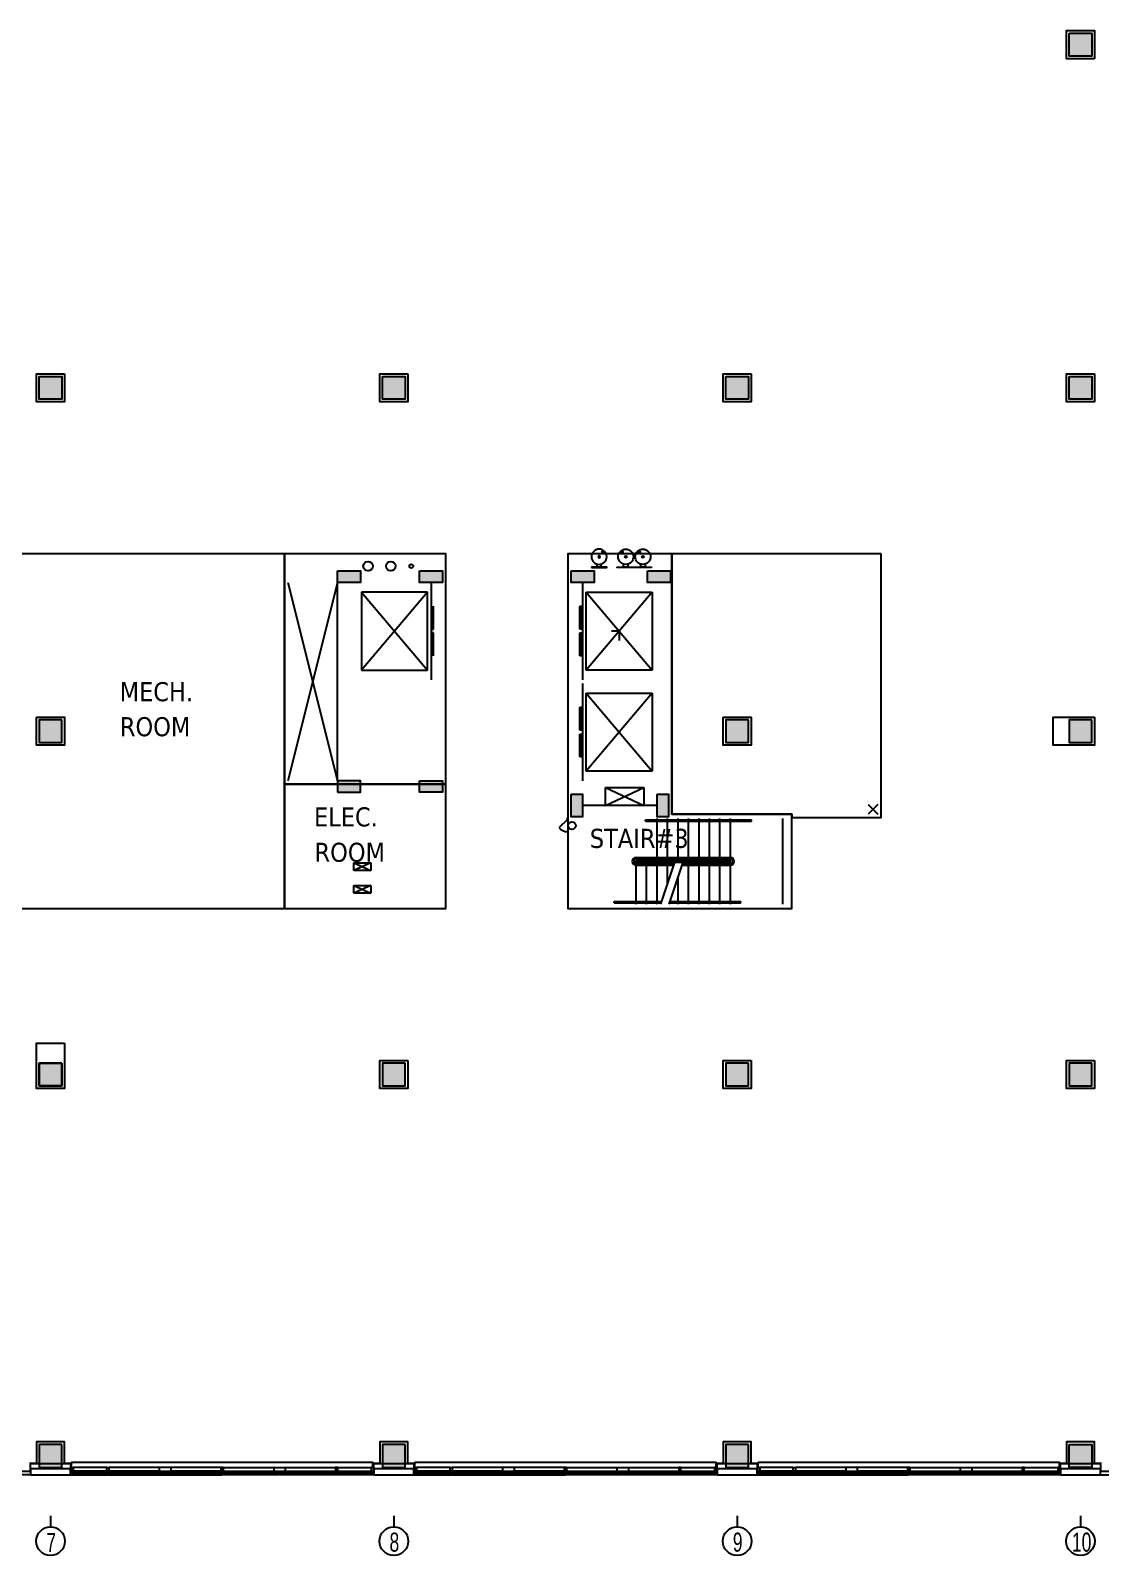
# Model space of a CAD drawing. Header units: inches. Extents: x -71 to 4528, y -885 to 4524.
# Drawn here: x 1479 to 2601, y -84 to 1515 of the extents above; entities that cross this region are included whole.
import ezdxf

# ---------------------------------------------------------------- set-up
doc = ezdxf.new("R2010")
doc.units = ezdxf.units.IN
doc.header["$LTSCALE"] = 96
doc.header["$MEASUREMENT"] = 0
for name, color, linetype in [('A-Anno-Bldg', 7, 'Continuous'), ('A-Bldg-Patt', 5, 'Continuous'), ('A-Cols-Bldg', 235, 'Continuous'), ('A-Flor-Eqpm', 94, 'Continuous'), ('A-Flor-Evtr', 144, 'Continuous'), ('A-Flor-Strs-Exst', 53, 'Continuous'), ('A-Glaz-Exst', 53, 'Continuous'), ('A-Wall-Bldg', 235, 'Continuous'), ('A-Wall-Exst', 3, 'Continuous')]:
    doc.layers.add(name, color=color, linetype=linetype)
doc.layers.add('Viewport', color=14, linetype='Continuous', plot=False)
doc.styles.add('Propidex', font='tahoma.ttf', dxfattribs={"height": 12})
doc.styles.add('XFINE_1-8', font='ARIALN.TTF', dxfattribs={"width": 0.8, "height": 10})

# ---------------------------------------------------------------- blocks, each defined once
blk = doc.blocks.new('EWC2')
blk.add_lwpolyline([(0, -8), (0, 8), (0.4, 8), (0.4, -8)], close=True)
for points in [[(0.4, -2.3), (0.4, 2.3), (3.7, 2.3)], [(3.7, -2.3), (0.4, -2.3)]]:
    blk.add_lwpolyline(points)
blk.add_lwpolyline([(16.6, 4.7), (17, 3.2, -0.477483), (16.8, 3), (15.4, 3, -0.477483), (15.3, 3.2), (15.6, 4.7)], format="xyb")
for radius in [8, 1, 0.75]:
    blk.add_circle((11.4, 0), radius)
blk.add_arc((16.1, 4.7), 0.5, 0, 360)
blk = doc.blocks.new('EWC-3')
blk.add_lwpolyline([(0, -18), (0, 18), (0.4, 18), (0.4, -18)], close=True)
for points in [[(0.4, 6.7), (0.4, 11.3), (3.7, 11.3)], [(3.7, 6.7), (0.4, 6.7)], [(0.4, -11.3), (0.4, -6.7), (3.7, -6.7)], [(3.7, -11.3), (0.4, -11.3)]]:
    blk.add_lwpolyline(points)
for points in [[(16.6, 13.7), (17, 12.2, -0.477483), (16.8, 12), (15.4, 12, -0.477483), (15.3, 12.2), (15.6, 13.7)], [(16.6, -4.3), (17, -5.8, -0.477483), (16.8, -6), (15.4, -6, -0.477483), (15.3, -5.8), (15.6, -4.3)]]:
    blk.add_lwpolyline(points, format="xyb")
for centre, radius in [((11.4, 9), 8), ((11.4, 9), 1), ((11.4, 9), 0.75), ((11.4, -9), 8), ((11.4, -9), 1), ((11.4, -9), 0.75)]:
    blk.add_circle(centre, radius)
for centre in [(16.1, 13.7), (16.1, -4.3)]:
    blk.add_arc(centre, 0.5, 0, 360)

msp = doc.modelspace()

# ---------------------------------------------------------------- hatches: boundary and pattern name
at = {"layer": 'A-Bldg-Patt'}
for points in [[(2568, 1512), (2592, 1512), (2592, 1488), (2568, 1488)], [(1488, 1152), (1512, 1152), (1512, 1128), (1488, 1128)], [(1848, 1152), (1872, 1152), (1872, 1128), (1848, 1128)], [(2208, 1152), (2232, 1152), (2232, 1128), (2208, 1128)], [(2568, 1152), (2592, 1152), (2592, 1128), (2568, 1128)], [(1801, 948), (1825, 948), (1825, 936), (1801, 936)], [(1887, 948), (1911, 948), (1911, 936), (1887, 936)], [(2046, 948), (2070, 948), (2070, 936), (2046, 936)], [(2126, 948), (2150, 948), (2150, 936), (2126, 936)], [(1512, 792), (1488, 792), (1488, 768), (1512, 768)], [(2232, 792), (2208, 792), (2208, 768), (2232, 768)], [(2592, 792), (2568, 792), (2568, 768), (2592, 768)], [(1801, 716), (1825, 716), (1825, 728), (1801, 728)], [(1887, 728), (1911, 728), (1911, 716), (1887, 716)], [(2046, 714), (2058, 714), (2058, 690), (2046, 690)], [(2136, 714), (2148, 714), (2148, 690), (2136, 690)], [(1512, 432), (1488, 432), (1488, 408), (1512, 408)], [(1872, 432), (1848, 432), (1848, 408), (1872, 408)], [(2232, 432), (2208, 432), (2208, 408), (2232, 408)], [(2592, 432), (2568, 432), (2568, 408), (2592, 408)], [(1512, 32), (1488, 32), (1488, 8), (1512, 8)], [(1872, 32), (1848, 32), (1848, 8), (1872, 8)], [(2232, 32), (2208, 32), (2208, 8), (2232, 8)], [(2568, 32), (2592, 32), (2592, 8), (2568, 8)]]:
    msp.add_hatch(color=256, dxfattribs=at).paths.add_polyline_path(points)

# ---------------------------------------------------------------- linework, layer by layer
at = {"layer": 'A-Anno-Bldg'}
for points in [[(1500, -43), (1500, -54.4)], [(1860, -43), (1860, -54.4)], [(2220, -43), (2220, -54.4)], [(2580, -43), (2580, -54.4)]]:
    msp.add_lwpolyline(points, dxfattribs=at)
for centre in [(1500, -69.4), (1860, -69.4), (2220, -69.4), (2580, -69.4)]:
    msp.add_circle(centre, 15, dxfattribs=at)
at = {"layer": 'A-Bldg-Patt'}
for p, q in [((1749, 936), (1801, 728)), ((1801, 936), (1749, 728)), ((1801, 728), (1801, 936)), ((2082.1, 721), (2122.1, 721)), ((2082.1, 702), (2082.1, 721)), ((2082.1, 702), (2122.1, 721)), ((2082.1, 721), (2122.1, 702)), ((2122.1, 721), (2122.1, 702)), ((2136, 702), (2058, 702)), ((2122.1, 702), (2082.1, 702)), ((2357.5, 703), (2367.5, 693)), ((2367.5, 703), (2357.5, 693)), ((1818, 642), (1836, 634)), ((1836, 642), (1818, 634)), ((1818, 642), (1836, 642)), ((1818, 634), (1818, 642)), ((1836, 642), (1836, 634)), ((1836, 634), (1818, 634)), ((1818, 618), (1836, 610)), ((1836, 618), (1818, 610)), ((1818, 618), (1836, 618)), ((1818, 610), (1818, 618)), ((1836, 610), (1818, 610)), ((1836, 618), (1836, 610))]:
    msp.add_line(p, q, dxfattribs=at)
for centre, radius in [((1833, 953), 5), ((1856.8, 953), 5), ((1878.3, 953), 2)]:
    msp.add_circle(centre, radius, dxfattribs=at)
at = {"layer": 'A-Cols-Bldg'}
for points in [[(2568, 1512), (2592, 1512), (2592, 1488), (2568, 1488)], [(1488, 1152), (1512, 1152), (1512, 1128), (1488, 1128)], [(1848, 1152), (1872, 1152), (1872, 1128), (1848, 1128)], [(2208, 1152), (2232, 1152), (2232, 1128), (2208, 1128)], [(2568, 1152), (2592, 1152), (2592, 1128), (2568, 1128)], [(1801, 948), (1825, 948), (1825, 936), (1801, 936)], [(1887, 948), (1911, 948), (1911, 936), (1887, 936)], [(2046, 948), (2070, 948), (2070, 936), (2046, 936)], [(2126, 948), (2150, 948), (2150, 936), (2126, 936)], [(1512, 792), (1488, 792), (1488, 768), (1512, 768)], [(2232, 792), (2208, 792), (2208, 768), (2232, 768)], [(2592, 792), (2568, 792), (2568, 768), (2592, 768)], [(1801, 716), (1825, 716), (1825, 728), (1801, 728)], [(1887, 728), (1911, 728), (1911, 716), (1887, 716)], [(2046, 714), (2058, 714), (2058, 690), (2046, 690)], [(2136, 714), (2148, 714), (2148, 690), (2136, 690)], [(1512, 432), (1488, 432), (1488, 408), (1512, 408)], [(1872, 432), (1848, 432), (1848, 408), (1872, 408)], [(2232, 432), (2208, 432), (2208, 408), (2232, 408)], [(2592, 432), (2568, 432), (2568, 408), (2592, 408)], [(1512, 32), (1488, 32), (1488, 8), (1512, 8)], [(1872, 32), (1848, 32), (1848, 8), (1872, 8)], [(2232, 32), (2208, 32), (2208, 8), (2232, 8)], [(2568, 32), (2592, 32), (2592, 8), (2568, 8)]]:
    msp.add_lwpolyline(points, close=True, dxfattribs=at)
at = {"layer": 'A-Flor-Eqpm'}
for p, q in [((2042, 687.5), (2042, 689)), ((2042, 689), (2042.5, 689)), ((2042.5, 689), (2042.5, 687.5)), ((2042, 687.5), (2033.1, 678.7)), ((2042, 686), (2042, 687.5)), ((2042, 687.5), (2042.5, 687.5)), ((2042.5, 687.5), (2042, 687.5)), ((2042.5, 686), (2042, 686)), ((2042.5, 676), (2042, 676)), ((2042, 676), (2042, 674.5)), ((2042, 674.5), (2042.5, 674.5)), ((2042.5, 674.5), (2042, 674.5)), ((2042, 674.5), (2042, 673)), ((2042, 673), (2042.5, 673)), ((2042.5, 687.5), (2042.5, 686)), ((2042.5, 686), (2042.5, 676)), ((2042.5, 674.5), (2042.5, 676)), ((2042.5, 673), (2042.5, 674.5))]:
    msp.add_line(p, q, dxfattribs=at)
msp.add_circle((2046.7, 681), 4, dxfattribs=at)
msp.add_arc((2042, 686), 11.4, 219.633, 270.183, dxfattribs=at)
at = {"layer": 'A-Flor-Evtr'}
for p, q in [((1899, 936), (1899, 834)), ((2058, 936), (2058, 834)), ((1895.2, 925.9), (1826.2, 925.9)), ((1826.2, 925.9), (1826.2, 844.1)), ((1895.2, 925.9), (1826.2, 844.1)), ((1826.2, 925.9), (1895.2, 844.1)), ((1895.2, 844.1), (1895.2, 925.9)), ((2130.8, 925.9), (2061.7, 844.1)), ((2061.7, 925.9), (2130.8, 844.1)), ((2061.7, 925.9), (2130.8, 925.9)), ((2061.7, 844.1), (2061.7, 925.9)), ((2130.8, 925.9), (2130.8, 844.1)), ((1900.2, 911), (1900.2, 887)), ((1901.7, 887), (1901.7, 911)), ((2055.2, 911), (2056.7, 911)), ((2055.2, 887), (2055.2, 911)), ((2056.7, 911), (2056.7, 887)), ((1900.2, 887), (1901.7, 887)), ((1901.7, 883), (1900.2, 883)), ((1900.2, 883), (1900.2, 859)), ((1901.7, 859), (1901.7, 883)), ((2056.7, 887), (2055.2, 887)), ((2055.2, 883), (2056.7, 883)), ((2055.2, 859), (2055.2, 883)), ((2056.7, 883), (2056.7, 859)), ((2096.3, 885), (2088.2, 885)), ((2096.3, 885), (2096.3, 874.9)), ((2056.7, 859), (2055.2, 859)), ((1826.2, 844.1), (1895.2, 844.1)), ((2130.8, 844.1), (2061.7, 844.1)), ((2058, 830), (2058, 728)), ((2061.7, 819.9), (2130.8, 738.1)), ((2130.8, 819.9), (2061.7, 738.1)), ((2061.7, 819.9), (2130.8, 819.9)), ((2061.7, 738.1), (2061.7, 819.9)), ((2130.8, 819.9), (2130.8, 738.1)), ((2055.2, 805), (2056.7, 805)), ((2055.2, 781), (2055.2, 805)), ((2056.7, 805), (2056.7, 781)), ((2056.7, 781), (2055.2, 781)), ((2055.2, 777), (2056.7, 777)), ((2055.2, 753), (2055.2, 777)), ((2056.7, 777), (2056.7, 753)), ((2056.7, 753), (2055.2, 753)), ((2130.8, 738.1), (2061.7, 738.1))]:
    msp.add_line(p, q, dxfattribs=at)
at = {"layer": 'A-Flor-Strs-Exst'}
for p, q in [((2136, 687), (2136, 688.5)), ((2147, 687), (2147, 688.5)), ((2158, 687), (2158, 688.5)), ((2169, 687), (2169, 688.5)), ((2180, 687), (2180, 688.5)), ((2191, 687), (2191, 688.5)), ((2202, 687), (2202, 688.5)), ((2213, 687), (2213, 688.5)), ((2268, 598.5), (2268, 688.5)), ((2124, 687), (2235, 687)), ((2124, 685.5), (2124, 687)), ((2124, 685.5), (2235, 685.5)), ((2136, 647.5), (2136, 685.5)), ((2147, 647.5), (2147, 685.5)), ((2158, 647.5), (2158, 685.5)), ((2169, 647.5), (2169, 685.5)), ((2180, 647.5), (2180, 685.5)), ((2191, 647.5), (2191, 685.5)), ((2202, 647.5), (2202, 685.5)), ((2213, 647.5), (2213, 685.5)), ((2235, 685.5), (2235, 687)), ((2114, 647.5), (2213, 647.5)), ((2114, 646), (2213, 646)), ((2114, 641), (2114, 644.5)), ((2114, 644.5), (2213, 644.5)), ((2114, 642.5), (2213, 642.5)), ((2114, 641), (2154.1, 641)), ((2125, 641), (2125, 642.5)), ((2136, 644.5), (2136, 646)), ((2136, 641), (2136, 642.5)), ((2136, 641), (2136, 642.5)), ((2139.9, 598.5), (2154.6, 642.5)), ((2147, 644.5), (2147, 646)), ((2147, 641), (2147, 642.5)), ((2148.7, 598.5), (2163.4, 642.5)), ((2158, 644.5), (2158, 646)), ((2162.9, 641), (2213, 641)), ((2169, 644.5), (2169, 646)), ((2169, 641), (2169, 642.5)), ((2180, 644.5), (2180, 646)), ((2180, 641), (2180, 642.5)), ((2191, 644.5), (2191, 646)), ((2191, 641), (2191, 642.5)), ((2202, 644.5), (2202, 646)), ((2202, 641), (2202, 642.5)), ((2213, 644.5), (2213, 646)), ((2213, 641), (2213, 646)), ((2213, 644.5), (2213, 646)), ((2114, 639.5), (2153.6, 639.5)), ((2114, 601.5), (2114, 639.5)), ((2125, 601.5), (2125, 639.5)), ((2136, 601.5), (2136, 639.5)), ((2147, 619.7), (2147, 639.5)), ((2158, 601.5), (2158, 626.3)), ((2162.4, 639.5), (2213, 639.5)), ((2169, 601.5), (2169, 639.5)), ((2180, 601.5), (2180, 639.5)), ((2191, 601.5), (2191, 639.5)), ((2202, 601.5), (2202, 639.5)), ((2213, 601.5), (2213, 639.5)), ((2091, 601.5), (2140.9, 601.5)), ((2091, 600), (2091, 601.5)), ((2091, 600), (2140.4, 600)), ((2114, 598.5), (2114, 600)), ((2125, 598.5), (2125, 600)), ((2136, 598.5), (2136, 600)), ((2149.2, 600), (2224, 600)), ((2149.7, 601.5), (2224, 601.5)), ((2158, 598.5), (2158, 600)), ((2169, 598.5), (2169, 600)), ((2180, 598.5), (2180, 600)), ((2191, 598.5), (2191, 600)), ((2202, 598.5), (2202, 600)), ((2213, 598.5), (2213, 600)), ((2224, 600), (2224, 601.5))]:
    msp.add_line(p, q, dxfattribs=at)
for centre, radius, start, end in [((2114, 643.5), 4, 90, 270), ((2114, 643.5), 2.5, 90, 270), ((2213, 643.5), 4, 270, 90), ((2213, 643.5), 2.5, 270, 90)]:
    msp.add_arc(centre, radius, start, end, dxfattribs=at)
at = {"layer": 'A-Glaz-Exst'}
for p, q in [((1479, 0), (1440.3, 0)), ((1521, 0), (1559.8, 0)), ((1521.5, 7.9), (1521.5, 8)), ((1521.5, 8), (1523.8, 8)), ((1521.5, 7.9), (1521.5, 2.8)), ((1521.5, 2), (1521.5, 2.8)), ((1523.8, 2), (1521.5, 2)), ((1559.8, 3.9), (1523.3, 3.9)), ((1523.3, 2.9), (1523.3, 3.9)), ((1523.3, 2.9), (1559.8, 2.9)), ((1558.9, 8), (1523.8, 8)), ((1523.8, 8), (1523.8, 3.9)), ((1523.8, 2.9), (1523.8, 2)), ((1523.8, 2), (1614, 2)), ((1558.9, 4.1), (1558.9, 8)), ((1558.9, 8), (1561.1, 8)), ((1559.7, 4.1), (1558.9, 4.1)), ((1559.8, 4.1), (1559.7, 4.1)), ((1559.7, 4.1), (1559.7, 4.1)), ((1560.2, 4.1), (1559.8, 4.1)), ((1559.8, 4.1), (1559.8, 4.1)), ((1559.8, 3.9), (1559.8, 2.9)), ((1559.8, 0), (1559.8, 0.5)), ((1559.8, 0.5), (1560.2, 0.5)), ((1560.3, 4.1), (1560.2, 4.1)), ((1560.2, 4.1), (1560.2, 4.1)), ((1560.2, 0.5), (1560.3, 0)), ((1561.1, 4.1), (1560.3, 4.1)), ((1560.3, 4.1), (1560.3, 4.1)), ((1614.5, 3.9), (1560.3, 3.9)), ((1560.3, 2.9), (1560.3, 3.9)), ((1560.3, 2.9), (1614.5, 2.9)), ((1560.3, 0), (1619.8, 0)), ((1614, 8), (1561.1, 8)), ((1561.1, 8), (1561.1, 4.1)), ((1626, 8), (1614, 8)), ((1614, 8), (1614, 7)), ((1614, 7), (1614, 3.9)), ((1614, 2), (1614, 2.9)), ((1626, 2), (1614, 2)), ((1614.5, 3.9), (1614.5, 2.9)), ((1619.8, 0), (1619.8, 0.5)), ((1619.8, 0.5), (1620.2, 0.5)), ((1620.2, 0.5), (1620.3, 0)), ((1620.3, 0), (1679.8, 0)), ((1679.8, 3.9), (1625.5, 3.9)), ((1625.5, 3.9), (1625.5, 2.9)), ((1625.5, 2.9), (1679.8, 2.9)), ((1678.9, 8), (1626, 8)), ((1626, 7), (1626, 8)), ((1626, 7), (1626, 3.9)), ((1626, 2.9), (1626, 2)), ((1626, 2), (1680, 2)), ((1681.1, 8), (1678.9, 8)), ((1678.9, 8), (1678.9, 4.1)), ((1678.9, 4.1), (1678.9, 8)), ((1678.9, 8), (1681.1, 8)), ((1678.9, 4.1), (1679.7, 4.1)), ((1679.7, 4.1), (1678.9, 4.1)), ((1679.7, 4.1), (1679.7, 4.1)), ((1679.7, 4.1), (1679.8, 4.1)), ((1679.8, 4.1), (1679.7, 4.1)), ((1679.7, 4.1), (1679.7, 4.1)), ((1679.8, 4.1), (1679.8, 4.1)), ((1679.8, 4.1), (1680.2, 4.1)), ((1680.2, 4.1), (1679.8, 4.1)), ((1679.8, 4.1), (1679.8, 4.1)), ((1679.8, 3.9), (1679.8, 2.9)), ((1679.8, 0), (1679.8, 0.5)), ((1679.8, 0.5), (1680, 0.5)), ((1734, 2), (1680, 2)), ((1680.2, 0.5), (1680, 0.5)), ((1680.2, 4.1), (1680.2, 4.1)), ((1680.2, 4.1), (1680.3, 4.1)), ((1680.3, 4.1), (1680.2, 4.1)), ((1680.2, 4.1), (1680.2, 4.1)), ((1680.3, 0), (1680.2, 0.5)), ((1680.3, 4.1), (1680.3, 4.1)), ((1680.3, 4.1), (1681.1, 4.1)), ((1681.1, 4.1), (1680.3, 4.1)), ((1680.3, 4.1), (1680.3, 4.1)), ((1680.3, 3.9), (1734.5, 3.9)), ((1680.3, 3.9), (1680.3, 2.9)), ((1734.5, 2.9), (1680.3, 2.9)), ((1739.8, 0), (1680.3, 0)), ((1681.1, 8), (1734, 8)), ((1681.1, 4.1), (1681.1, 8)), ((1681.1, 8), (1681.1, 4.1)), ((1734, 7), (1734, 8)), ((1734, 8), (1746, 8)), ((1734, 7), (1734, 3.9)), ((1734, 2.9), (1734, 2)), ((1734, 2), (1746, 2)), ((1734.5, 3.9), (1734.5, 2.9)), ((1740.2, 0.5), (1739.8, 0.5)), ((1739.8, 0.5), (1739.8, 0)), ((1740.3, 0), (1740.2, 0.5)), ((1799.8, 0), (1740.3, 0)), ((1745.5, 3.9), (1799.8, 3.9)), ((1745.5, 3.9), (1745.5, 2.9)), ((1799.8, 2.9), (1745.5, 2.9)), ((1746, 8), (1798.9, 8)), ((1746, 8), (1746, 7)), ((1746, 7), (1746, 3.9)), ((1746, 2), (1746, 2.9)), ((1836.2, 2), (1746, 2)), ((1801.1, 8), (1798.9, 8)), ((1798.9, 8), (1798.9, 4.1)), ((1798.9, 4.1), (1799.7, 4.1)), ((1799.7, 4.1), (1799.7, 4.1)), ((1799.7, 4.1), (1799.8, 4.1)), ((1799.8, 4.1), (1799.8, 4.1)), ((1799.8, 4.1), (1800.2, 4.1)), ((1799.8, 3.9), (1799.8, 2.9)), ((1800.2, 0.5), (1799.8, 0.5)), ((1799.8, 0.5), (1799.8, 0)), ((1800.2, 4.1), (1800.2, 4.1)), ((1800.2, 4.1), (1800.3, 4.1)), ((1800.3, 0), (1800.2, 0.5)), ((1800.3, 4.1), (1800.3, 4.1)), ((1800.3, 4.1), (1801.1, 4.1)), ((1800.3, 3.9), (1836.7, 3.9)), ((1800.3, 3.9), (1800.3, 2.9)), ((1836.7, 2.9), (1800.3, 2.9)), ((1839, 0), (1800.3, 0)), ((1801.1, 8), (1836.2, 8)), ((1801.1, 4.1), (1801.1, 8)), ((1838.5, 8), (1836.2, 8)), ((1836.2, 8), (1836.2, 3.9)), ((1836.2, 2.9), (1836.2, 2)), ((1836.2, 2), (1838.5, 2)), ((1836.7, 3.9), (1836.7, 2.9)), ((1838.5, 7.9), (1838.5, 8)), ((1838.5, 7.9), (1838.5, 2.8)), ((1838.5, 2), (1838.5, 2.8)), ((1881, 0), (1919.8, 0)), ((1881.5, 7.9), (1881.5, 8)), ((1881.5, 8), (1883.8, 8)), ((1881.5, 7.9), (1881.5, 2.8)), ((1881.5, 2), (1881.5, 2.8)), ((1883.8, 2), (1881.5, 2)), ((1919.8, 3.9), (1883.3, 3.9)), ((1883.3, 3.9), (1883.3, 2.9)), ((1883.3, 2.9), (1919.8, 2.9)), ((1918.9, 8), (1883.8, 8)), ((1883.8, 8), (1883.8, 3.9)), ((1883.8, 2.9), (1883.8, 2)), ((1883.8, 2), (1974, 2)), ((1918.9, 4.1), (1918.9, 8)), ((1918.9, 8), (1921.1, 8)), ((1919.7, 4.1), (1918.9, 4.1)), ((1919.8, 4.1), (1919.7, 4.1)), ((1919.7, 4.1), (1919.7, 4.1)), ((1920.2, 4.1), (1919.8, 4.1)), ((1919.8, 4.1), (1919.8, 4.1)), ((1919.8, 3.9), (1919.8, 2.9)), ((1919.8, 0), (1919.8, 0.5)), ((1919.8, 0.5), (1920.2, 0.5)), ((1920.3, 4.1), (1920.2, 4.1)), ((1920.2, 4.1), (1920.2, 4.1)), ((1920.2, 0.5), (1920.3, 0)), ((1921.1, 4.1), (1920.3, 4.1)), ((1920.3, 4.1), (1920.3, 4.1)), ((1974.5, 3.9), (1920.3, 3.9)), ((1920.3, 3.9), (1920.3, 2.9)), ((1920.3, 2.9), (1974.5, 2.9)), ((1920.3, 0), (1979.8, 0)), ((1974, 8), (1921.1, 8)), ((1921.1, 8), (1921.1, 4.1)), ((1986, 8), (1974, 8)), ((1974, 8), (1974, 7)), ((1974, 7), (1974, 3.9)), ((1974, 2), (1974, 2.9)), ((1986, 2), (1974, 2)), ((1974.5, 3.9), (1974.5, 2.9)), ((1979.8, 0), (1979.8, 0.5)), ((1979.8, 0.5), (1980.2, 0.5)), ((1980.2, 0.5), (1980.3, 0)), ((1980.3, 0), (2039.8, 0)), ((2039.8, 3.9), (1985.5, 3.9)), ((1985.5, 3.9), (1985.5, 2.9)), ((1985.5, 2.9), (2039.8, 2.9)), ((2038.9, 8), (1986, 8)), ((1986, 7), (1986, 8)), ((1986, 7), (1986, 3.9)), ((1986, 2.9), (1986, 2)), ((1986, 2), (2040, 2)), ((2041.1, 8), (2038.9, 8)), ((2038.9, 8), (2038.9, 4.1)), ((2038.9, 4.1), (2038.9, 8)), ((2038.9, 8), (2041.1, 8)), ((2038.9, 4.1), (2039.7, 4.1)), ((2039.7, 4.1), (2038.9, 4.1)), ((2039.7, 4.1), (2039.7, 4.1)), ((2039.7, 4.1), (2039.8, 4.1)), ((2039.8, 4.1), (2039.7, 4.1)), ((2039.7, 4.1), (2039.7, 4.1)), ((2039.8, 4.1), (2039.8, 4.1)), ((2039.8, 4.1), (2040.2, 4.1)), ((2040.2, 4.1), (2039.8, 4.1)), ((2039.8, 4.1), (2039.8, 4.1)), ((2039.8, 3.9), (2039.8, 2.9)), ((2039.8, 0), (2039.8, 0.5)), ((2039.8, 0.5), (2040, 0.5)), ((2094, 2), (2040, 2)), ((2040.2, 0.5), (2040, 0.5)), ((2040.2, 4.1), (2040.2, 4.1)), ((2040.2, 4.1), (2040.3, 4.1)), ((2040.3, 4.1), (2040.2, 4.1)), ((2040.2, 4.1), (2040.2, 4.1)), ((2040.3, 0), (2040.2, 0.5)), ((2040.3, 4.1), (2040.3, 4.1)), ((2040.3, 4.1), (2041.1, 4.1)), ((2041.1, 4.1), (2040.3, 4.1)), ((2040.3, 4.1), (2040.3, 4.1)), ((2040.3, 3.9), (2094.5, 3.9)), ((2040.3, 3.9), (2040.3, 2.9)), ((2094.5, 2.9), (2040.3, 2.9)), ((2099.8, 0), (2040.3, 0)), ((2041.1, 8), (2094, 8)), ((2041.1, 4.1), (2041.1, 8)), ((2041.1, 8), (2041.1, 4.1)), ((2094, 7), (2094, 8)), ((2094, 8), (2106, 8)), ((2094, 7), (2094, 3.9)), ((2094, 2.9), (2094, 2)), ((2094, 2), (2106, 2)), ((2094.5, 3.9), (2094.5, 2.9)), ((2100.2, 0.5), (2099.8, 0.5)), ((2099.8, 0.5), (2099.8, 0)), ((2100.3, 0), (2100.2, 0.5)), ((2159.8, 0), (2100.3, 0)), ((2105.5, 3.9), (2159.8, 3.9)), ((2105.5, 3.9), (2105.5, 2.9)), ((2159.8, 2.9), (2105.5, 2.9)), ((2106, 8), (2158.9, 8)), ((2106, 8), (2106, 7)), ((2106, 7), (2106, 3.9)), ((2106, 2), (2106, 2.9)), ((2196.2, 2), (2106, 2)), ((2161.1, 8), (2158.9, 8)), ((2158.9, 8), (2158.9, 4.1)), ((2158.9, 4.1), (2159.7, 4.1)), ((2159.7, 4.1), (2159.7, 4.1)), ((2159.7, 4.1), (2159.8, 4.1)), ((2159.8, 4.1), (2159.8, 4.1)), ((2159.8, 4.1), (2160.2, 4.1)), ((2159.8, 3.9), (2159.8, 2.9)), ((2160.2, 0.5), (2159.8, 0.5)), ((2159.8, 0.5), (2159.8, 0)), ((2160.2, 4.1), (2160.2, 4.1)), ((2160.2, 4.1), (2160.3, 4.1)), ((2160.3, 0), (2160.2, 0.5)), ((2160.3, 4.1), (2160.3, 4.1)), ((2160.3, 4.1), (2161.1, 4.1)), ((2160.3, 3.9), (2196.7, 3.9)), ((2160.3, 3.9), (2160.3, 2.9)), ((2196.7, 2.9), (2160.3, 2.9)), ((2199, 0), (2160.3, 0)), ((2161.1, 8), (2196.2, 8)), ((2161.1, 4.1), (2161.1, 8)), ((2198.5, 8), (2196.2, 8)), ((2196.2, 8), (2196.2, 3.9)), ((2196.2, 2.9), (2196.2, 2)), ((2196.2, 2), (2198.5, 2)), ((2196.7, 3.9), (2196.7, 2.9)), ((2198.5, 7.9), (2198.5, 8)), ((2198.5, 7.9), (2198.5, 2.8)), ((2198.5, 2), (2198.5, 2.8)), ((2241, 0), (2279.8, 0)), ((2241.5, 7.9), (2241.5, 8)), ((2241.5, 8), (2243.8, 8)), ((2241.5, 7.9), (2241.5, 2.8)), ((2241.5, 2), (2241.5, 2.8)), ((2243.8, 2), (2241.5, 2)), ((2279.8, 3.9), (2243.3, 3.9)), ((2243.3, 2.9), (2243.3, 3.9)), ((2243.3, 2.9), (2279.8, 2.9)), ((2278.9, 8), (2243.8, 8)), ((2243.8, 8), (2243.8, 3.9)), ((2243.8, 2.9), (2243.8, 2)), ((2243.8, 2), (2334, 2)), ((2278.9, 4.1), (2278.9, 8)), ((2278.9, 8), (2281.1, 8)), ((2279.7, 4.1), (2278.9, 4.1)), ((2279.8, 4.1), (2279.7, 4.1)), ((2279.7, 4.1), (2279.7, 4.1)), ((2280.2, 4.1), (2279.8, 4.1)), ((2279.8, 4.1), (2279.8, 4.1)), ((2279.8, 3.9), (2279.8, 2.9)), ((2279.8, 0), (2279.8, 0.5)), ((2279.8, 0.5), (2280.2, 0.5)), ((2280.3, 4.1), (2280.2, 4.1)), ((2280.2, 4.1), (2280.2, 4.1)), ((2280.2, 0.5), (2280.3, 0)), ((2281.1, 4.1), (2280.3, 4.1)), ((2280.3, 4.1), (2280.3, 4.1)), ((2334.5, 3.9), (2280.3, 3.9)), ((2280.3, 3.9), (2280.3, 2.9)), ((2280.3, 2.9), (2334.5, 2.9)), ((2280.3, 0), (2339.8, 0)), ((2334, 8), (2281.1, 8)), ((2281.1, 8), (2281.1, 4.1)), ((2346, 8), (2334, 8)), ((2334, 8), (2334, 7)), ((2334, 7), (2334, 3.9)), ((2334, 2), (2334, 2.9)), ((2346, 2), (2334, 2)), ((2334.5, 3.9), (2334.5, 2.9)), ((2339.8, 0), (2339.8, 0.5)), ((2339.8, 0.5), (2340.2, 0.5)), ((2340.2, 0.5), (2340.3, 0)), ((2340.3, 0), (2399.8, 0)), ((2399.8, 3.9), (2345.5, 3.9)), ((2345.5, 3.9), (2345.5, 2.9)), ((2345.5, 2.9), (2399.8, 2.9)), ((2398.9, 8), (2346, 8)), ((2346, 7), (2346, 8)), ((2346, 7), (2346, 3.9)), ((2346, 2.9), (2346, 2)), ((2346, 2), (2400, 2)), ((2401.1, 8), (2398.9, 8)), ((2398.9, 8), (2398.9, 4.1)), ((2398.9, 4.1), (2398.9, 8)), ((2398.9, 8), (2401.1, 8)), ((2398.9, 4.1), (2399.7, 4.1)), ((2399.7, 4.1), (2398.9, 4.1)), ((2399.7, 4.1), (2399.7, 4.1)), ((2399.7, 4.1), (2399.8, 4.1)), ((2399.8, 4.1), (2399.7, 4.1)), ((2399.7, 4.1), (2399.7, 4.1)), ((2399.8, 4.1), (2399.8, 4.1)), ((2399.8, 4.1), (2400.2, 4.1)), ((2400.2, 4.1), (2399.8, 4.1)), ((2399.8, 4.1), (2399.8, 4.1)), ((2399.8, 3.9), (2399.8, 2.9)), ((2399.8, 0), (2399.8, 0.5)), ((2399.8, 0.5), (2400, 0.5)), ((2454, 2), (2400, 2)), ((2400.2, 0.5), (2400, 0.5)), ((2400.2, 4.1), (2400.2, 4.1)), ((2400.2, 4.1), (2400.3, 4.1)), ((2400.3, 4.1), (2400.2, 4.1)), ((2400.2, 4.1), (2400.2, 4.1)), ((2400.3, 0), (2400.2, 0.5)), ((2400.3, 4.1), (2400.3, 4.1)), ((2400.3, 4.1), (2401.1, 4.1)), ((2401.1, 4.1), (2400.3, 4.1)), ((2400.3, 4.1), (2400.3, 4.1)), ((2400.3, 3.9), (2454.5, 3.9)), ((2400.3, 3.9), (2400.3, 2.9)), ((2454.5, 2.9), (2400.3, 2.9)), ((2459.8, 0), (2400.3, 0)), ((2401.1, 8), (2454, 8)), ((2401.1, 4.1), (2401.1, 8)), ((2401.1, 8), (2401.1, 4.1)), ((2454, 7), (2454, 8)), ((2454, 8), (2466, 8)), ((2454, 7), (2454, 3.9)), ((2454, 2.9), (2454, 2)), ((2454, 2), (2466, 2)), ((2454.5, 3.9), (2454.5, 2.9)), ((2460.2, 0.5), (2459.8, 0.5)), ((2459.8, 0.5), (2459.8, 0)), ((2460.3, 0), (2460.2, 0.5)), ((2519.8, 0), (2460.3, 0)), ((2465.5, 3.9), (2519.8, 3.9)), ((2465.5, 3.9), (2465.5, 2.9)), ((2519.8, 2.9), (2465.5, 2.9)), ((2466, 8), (2518.9, 8)), ((2466, 8), (2466, 7)), ((2466, 7), (2466, 3.9)), ((2466, 2), (2466, 2.9)), ((2556.2, 2), (2466, 2)), ((2521.1, 8), (2518.9, 8)), ((2518.9, 8), (2518.9, 4.1)), ((2518.9, 4.1), (2519.7, 4.1)), ((2519.7, 4.1), (2519.7, 4.1)), ((2519.7, 4.1), (2519.8, 4.1)), ((2519.8, 4.1), (2519.8, 4.1)), ((2519.8, 4.1), (2520.2, 4.1)), ((2519.8, 2.9), (2519.8, 3.9)), ((2520.2, 0.5), (2519.8, 0.5)), ((2519.8, 0.5), (2519.8, 0)), ((2520.2, 4.1), (2520.2, 4.1)), ((2520.2, 4.1), (2520.3, 4.1)), ((2520.3, 0), (2520.2, 0.5)), ((2520.3, 4.1), (2520.3, 4.1)), ((2520.3, 4.1), (2521.1, 4.1)), ((2520.3, 3.9), (2556.7, 3.9)), ((2520.3, 3.9), (2520.3, 2.9)), ((2556.7, 2.9), (2520.3, 2.9)), ((2559, 0), (2520.3, 0)), ((2521.1, 8), (2556.2, 8)), ((2521.1, 4.1), (2521.1, 8)), ((2558.5, 8), (2556.2, 8)), ((2556.2, 8), (2556.2, 3.9)), ((2556.2, 2.9), (2556.2, 2)), ((2556.2, 2), (2558.5, 2)), ((2556.7, 3.9), (2556.7, 2.9)), ((2558.5, 7.9), (2558.5, 8)), ((2558.5, 7.9), (2558.5, 2.8)), ((2558.5, 2), (2558.5, 2.8)), ((2601, 0), (2639.8, 0))]:
    msp.add_line(p, q, dxfattribs=at)
for centre, radius, start, end in [((1521.3, 6.7), 0.333, 221.425, 318.575), ((1521.3, 2.3), 0.333, 41.425, 138.575), ((1522.1, 8.2), 0.276, 114.9, 245.1), ((1558.8, 4), 0.105, 301.2583, 58.7417), ((1560, 2.7), 0.343, 43.1917, 136.8083), ((1561.2, 4), 0.105, 121.2583, 238.7417), ((1678.8, 4), 0.105, 301.2583, 58.7417), ((1678.8, 4), 0.105, 301.2583, 58.7417), ((1680, 2.7), 0.343, 43.1917, 136.8083), ((1681.2, 4), 0.105, 121.2583, 238.7417), ((1681.2, 4), 0.105, 121.2583, 238.7417), ((1798.8, 4), 0.105, 301.2583, 58.7417), ((1800, 2.7), 0.343, 43.1917, 136.8083), ((1801.2, 4), 0.105, 121.2583, 238.7417), ((1837.9, 8.2), 0.276, 294.9, 65.1), ((1838.7, 6.7), 0.333, 221.425, 318.575), ((1838.7, 2.3), 0.333, 41.425, 138.575), ((1881.3, 6.7), 0.333, 221.425, 318.575), ((1881.3, 2.3), 0.333, 41.425, 138.575), ((1918.8, 4), 0.105, 301.2583, 58.7417), ((1920, 2.7), 0.343, 43.1917, 136.8083), ((1921.2, 4), 0.105, 121.2583, 238.7417), ((2038.8, 4), 0.105, 301.2583, 58.7417), ((2038.8, 4), 0.105, 301.2583, 58.7417), ((2040, 2.7), 0.343, 43.1917, 136.8083), ((2041.2, 4), 0.105, 121.2583, 238.7417), ((2041.2, 4), 0.105, 121.2583, 238.7417), ((2158.8, 4), 0.105, 301.2583, 58.7417), ((2160, 2.7), 0.343, 43.1917, 136.8083), ((2161.2, 4), 0.105, 121.2583, 238.7417), ((2198.7, 6.7), 0.333, 221.425, 318.575), ((2198.7, 2.3), 0.333, 41.425, 138.575), ((2241.3, 6.7), 0.333, 221.425, 318.575), ((2241.3, 2.3), 0.333, 41.425, 138.575), ((2242.1, 8.2), 0.276, 114.9, 245.1), ((2278.8, 4), 0.105, 301.2583, 58.7417), ((2280, 2.7), 0.343, 43.1917, 136.8083), ((2281.2, 4), 0.105, 121.2583, 238.7417), ((2398.8, 4), 0.105, 301.2583, 58.7417), ((2398.8, 4), 0.105, 301.2583, 58.7417), ((2400, 2.7), 0.343, 43.1917, 136.8083), ((2401.2, 4), 0.105, 121.2583, 238.7417), ((2401.2, 4), 0.105, 121.2583, 238.7417), ((2518.8, 4), 0.105, 301.2583, 58.7417), ((2520, 2.7), 0.343, 43.1917, 136.8083), ((2521.2, 4), 0.105, 121.2583, 238.7417), ((2557.9, 8.2), 0.276, 294.9, 65.1), ((2558.7, 6.7), 0.333, 221.425, 318.575), ((2558.7, 2.3), 0.333, 41.425, 138.575)]:
    msp.add_arc(centre, radius, start, end, dxfattribs=at)
at = {"layer": 'A-Wall-Bldg'}
for p, q in [((1521, 6.5), (1479, 6.5)), ((1479, 6.5), (1479, 0)), ((1479, 0), (1521, 0)), ((1521, 0), (1521, 6.5)), ((1522, 8.5), (1522, 12)), ((1838, 8.5), (1838, 12)), ((1881, 6.5), (1839, 6.5)), ((1839, 6.5), (1839, 0)), ((1839, 0), (1881, 0)), ((1881, 0), (1881, 6.5)), ((1882, 8.5), (1882, 12)), ((2198, 8.5), (2198, 12)), ((2241, 6.5), (2199, 6.5)), ((2199, 6.5), (2199, 0)), ((2199, 0), (2241, 0)), ((2241, 0), (2241, 6.5)), ((2242, 8.5), (2242, 12)), ((2558, 8.5), (2558, 12)), ((2601, 6.5), (2559, 6.5)), ((2559, 6.5), (2559, 0)), ((2559, 0), (2601, 0)), ((2601, 0), (2601, 6.5))]:
    msp.add_line(p, q, dxfattribs=at)
msp.add_lwpolyline([(2602, 12), (2594.6, 12), (2594.6, 34.6), (2565.4, 34.6), (2565.4, 12), (2558, 12), (2558, 13), (2242, 13), (2242, 12), (2234.6, 12), (2234.6, 34.6), (2205.4, 34.6), (2205.4, 12), (2198, 12), (2198, 13), (1882, 13), (1882, 12), (1874.6, 12), (1874.6, 34.6), (1845.4, 34.6), (1845.4, 12), (1838, 12), (1838, 13), (1522, 13), (1522, 12), (1514.6, 12), (1514.6, 34.6), (1485.4, 34.6), (1485.4, 12), (1478, 12)], dxfattribs=at)
for centre, start, end in [((1882.1, 8.2), 114.9, 245.1), ((2197.9, 8.2), 294.9, 65.1)]:
    msp.add_arc(centre, 0.276, start, end, dxfattribs=at)
at = {"layer": 'A-Wall-Exst'}
for points in [[(2594.8, 1485.2), (2565.3, 1485.2), (2565.3, 1514.7), (2594.8, 1514.7)], [(1514.8, 1154.7), (1514.8, 1125.2), (1485.3, 1125.2), (1485.3, 1154.7)], [(1874.8, 1154.7), (1874.8, 1125.2), (1845.3, 1125.2), (1845.3, 1154.7)], [(2234.8, 1154.7), (2234.8, 1125.2), (2205.3, 1125.2), (2205.3, 1154.7)], [(2594.8, 1154.7), (2594.8, 1125.2), (2565.3, 1125.2), (2565.3, 1154.7)], [(1485.3, 794.7), (1514.8, 794.7), (1514.8, 765.2), (1485.3, 765.2)], [(2205.3, 794.7), (2234.8, 794.7), (2234.8, 765.2), (2205.3, 765.2)], [(2594.8, 794.7), (2594.8, 765.2), (2551.3, 765.2), (2551.3, 794.7)], [(1514.8, 452.7), (1514.8, 405.2), (1485.3, 405.2), (1485.3, 452.7)], [(1512, 432), (1512, 408), (1488, 408), (1488, 432)], [(1874.8, 434.7), (1874.8, 405.2), (1845.3, 405.2), (1845.3, 434.7)], [(2234.8, 434.7), (2234.8, 405.2), (2205.3, 405.2), (2205.3, 434.7)], [(2594.8, 434.7), (2594.8, 405.2), (2565.3, 405.2), (2565.3, 434.7)]]:
    msp.add_lwpolyline(points, close=True, dxfattribs=at)
at = {"layer": 'Viewport'}
for points in [[(1457.5, 867), (1457.5, 594), (1745.5, 594), (1745.5, 724.5), (1745.5, 966), (1464, 966), (1464, 867)], [(1914.5, 724.5), (1914.5, 966), (1745.5, 966), (1745.5, 724.5)], [(2151.5, 966), (2042.5, 966), (2042.5, 594), (2277.5, 594), (2277.5, 689.5), (2277.5, 693), (2151.5, 693)], [(2371, 966), (2151.5, 966), (2151.5, 693), (2277.5, 693), (2277.5, 689.5), (2371, 689.5)], [(1745.5, 594), (1914.5, 594), (1914.5, 724.5), (1745.5, 724.5)]]:
    msp.add_lwpolyline(points, close=True, dxfattribs=at)
msp.add_lwpolyline([(1161, 3.9), (1479, 3.9), (1479, 12), (1521, 12), (1521, 3.9), (1839, 3.9), (1839, 12), (1881, 12), (1881, 3.9), (2199, 3.9), (2199, 12), (2241, 12), (2241, 3.9), (2559, 3.9), (2559, 12), (2601, 12), (2601, 3.9), (2919, 3.9)], dxfattribs=at)

# ---------------------------------------------------------------- block references
at = {"layer": 'A-Flor-Eqpm', "xscale": -1, "rotation": 270}
msp.add_blockref('EWC2', (2075.2, 951.5), dxfattribs=at)
at = {"layer": 'A-Flor-Eqpm', "rotation": 89.9999999999996}
msp.add_blockref('EWC-3', (2112.2, 951.5), dxfattribs=at)

# ---------------------------------------------------------------- texts
at = {"layer": 'A-Anno-Bldg', "style": 'Propidex'}
for s, p in [('MECH.', (1572.5, 811.4)), ('ROOM', (1572.7, 774.7)), ('ELEC.', (1776.3, 680.1)), ('STAIR#3', (2065.5, 657.6)), ('ROOM', (1776.8, 643))]:
    msp.add_text(s, height=20, dxfattribs=at).set_placement(p)
at = {"layer": 'A-Anno-Bldg', "char_height": 20, "attachment_point": 7, "style": 'XFINE_1-8'}
for s, insert in [('\\pi11.139;7', (1484.4, -80.7)), ('\\pi11.062;8', (1844.4, -80.7)), ('\\pi11.062;9', (2204.4, -80.7)), ('\\pi6.6205;10', (2564.4, -80.7))]:
    msp.add_mtext_dynamic_manual_height_columns(s, width=30.758, gutter_width=50, heights=[0], dxfattribs=dict(at, insert=insert))

doc.saveas('drawing.dxf')
